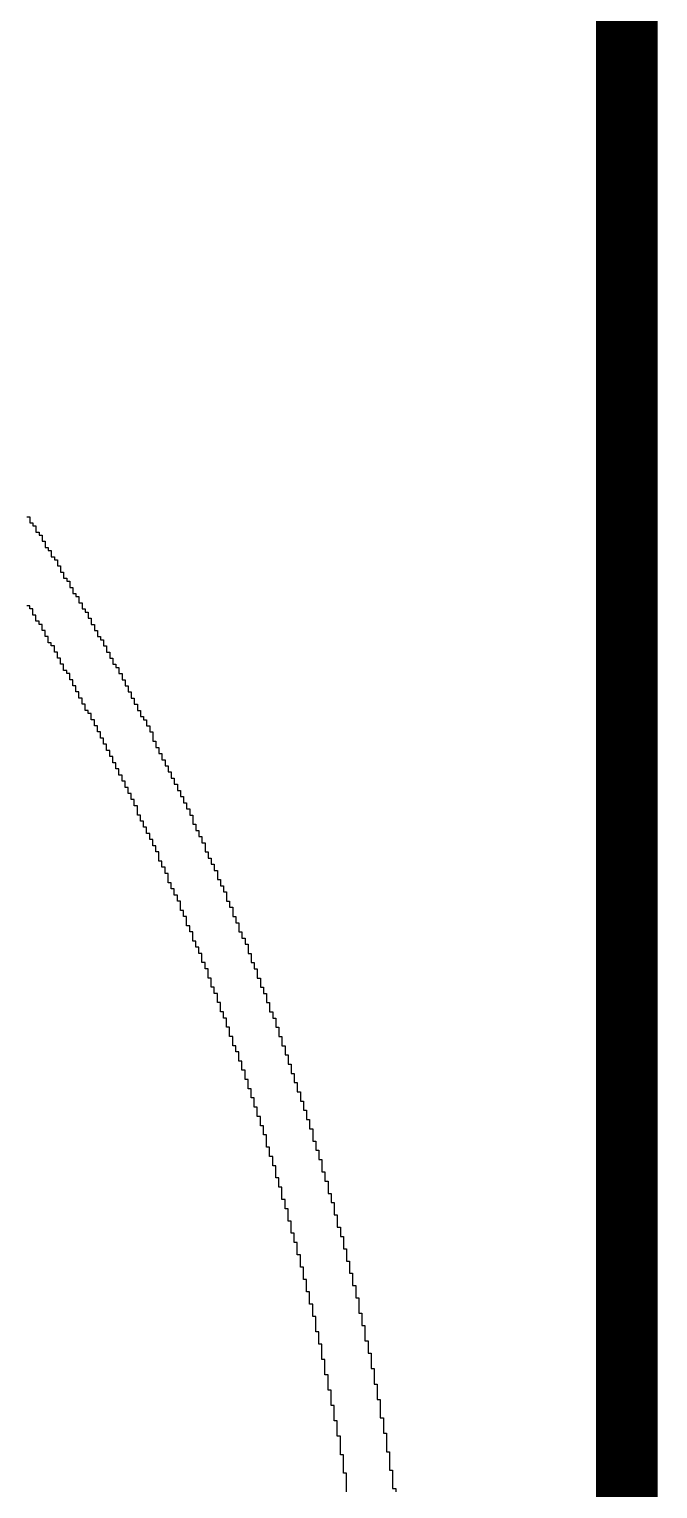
# Model space of a CAD drawing. Header units: millimetres. Extents: x 38.3 to 116.8, y 314 to 397.1.
# Drawn here: x 105.809 to 107.84, y 380.044 to 384.758 of the extents above; entities that cross this region are included whole.
import ezdxf

# ---------------------------------------------------------------- set-up
doc = ezdxf.new("R2010")
doc.units = ezdxf.units.MM
for name, color, linetype in [('BottomLayer', 5, 'Continuous'), ('Mechanical1', 6, 'Continuous'), ('TopLayer', 1, 'Continuous'), ('TopOverlay', 2, 'Continuous')]:
    doc.layers.add(name, color=color, linetype=linetype)

# ---------------------------------------------------------------- blocks, each defined once
blk = doc.blocks.new('4S6TMP_L____85')
at = {"layer": 'TopOverlay'}
for p, q in [((6.8681, 4.4698), (6.8781, 4.4698)), ((6.8781, 4.4698), (6.8781, 4.4599)), ((6.8781, 4.4599), (6.8781, 4.4499)), ((6.8781, 4.4499), (6.888, 4.4499)), ((6.888, 4.4499), (6.888, 4.44)), ((6.888, 4.44), (6.8979, 4.44)), ((6.8979, 4.44), (6.8979, 4.4301)), ((6.8979, 4.4301), (6.8979, 4.4201)), ((6.8979, 4.4201), (6.9079, 4.4201)), ((6.9079, 4.4201), (6.9079, 4.4102)), ((6.9079, 4.4102), (6.9178, 4.4102)), ((6.9178, 4.4102), (6.9178, 4.4003)), ((6.9178, 4.4003), (6.9178, 4.3903)), ((6.9178, 4.3903), (6.9277, 4.3903)), ((6.9277, 4.3903), (6.9277, 4.3804)), ((6.9277, 4.3804), (6.9277, 4.3704)), ((6.9277, 4.3704), (6.9377, 4.3704)), ((6.9377, 4.3704), (6.9377, 4.3605)), ((6.9377, 4.3605), (6.9476, 4.3605)), ((6.9476, 4.3605), (6.9476, 4.3506)), ((6.9476, 4.3506), (6.9476, 4.3406)), ((6.9476, 4.3406), (6.9575, 4.3406)), ((6.9575, 4.3406), (6.9575, 4.3307)), ((6.9575, 4.3307), (6.9675, 4.3307)), ((6.9675, 4.3307), (6.9675, 4.3208)), ((6.9675, 4.3208), (6.9675, 4.3108)), ((6.9675, 4.3108), (6.9774, 4.3108)), ((6.9774, 4.3108), (6.9774, 4.3009)), ((6.9774, 4.3009), (6.9774, 4.291)), ((6.9774, 4.291), (6.9873, 4.291)), ((6.9873, 4.291), (6.9873, 4.281)), ((6.9873, 4.281), (6.9873, 4.2711)), ((6.9873, 4.2711), (6.9973, 4.2711)), ((6.9973, 4.2711), (6.9973, 4.2612)), ((6.9973, 4.2612), (7.0072, 4.2612)), ((7.0072, 4.2612), (7.0072, 4.2512)), ((7.0072, 4.2512), (7.0072, 4.2413)), ((7.0072, 4.2413), (7.0171, 4.2413)), ((7.0171, 4.2413), (7.0171, 4.2314)), ((7.0171, 4.2314), (7.0171, 4.2214)), ((7.0171, 4.2214), (7.0271, 4.2214)), ((7.0271, 4.2214), (7.0271, 4.2115)), ((7.0271, 4.2115), (7.037, 4.2115)), ((7.037, 4.2115), (7.037, 4.2016)), ((7.037, 4.2016), (7.037, 4.1916)), ((6.8781, 4.1817), (6.8681, 4.1817)), ((6.8781, 4.1718), (6.8781, 4.1817)), ((6.888, 4.1718), (6.8781, 4.1718)), ((6.888, 4.1618), (6.888, 4.1718)), ((6.888, 4.1519), (6.888, 4.1618)), ((6.8979, 4.1519), (6.888, 4.1519)), ((6.8979, 4.142), (6.8979, 4.1519)), ((7.037, 4.1916), (7.0469, 4.1916)), ((7.0469, 4.1916), (7.0469, 4.1817)), ((7.0469, 4.1817), (7.0469, 4.1718)), ((7.0469, 4.1718), (7.0569, 4.1718)), ((7.0569, 4.1718), (7.0569, 4.1618)), ((7.0569, 4.1618), (7.0668, 4.1618)), ((7.0668, 4.1618), (7.0668, 4.1519)), ((7.0668, 4.1519), (7.0668, 4.142)), ((6.8979, 4.132), (6.8979, 4.142)), ((6.9079, 4.132), (6.8979, 4.132)), ((6.9079, 4.1221), (6.9079, 4.132)), ((6.9178, 4.1221), (6.9079, 4.1221)), ((6.9178, 4.1122), (6.9178, 4.1221)), ((6.9178, 4.1022), (6.9178, 4.1122)), ((6.9277, 4.1022), (6.9178, 4.1022)), ((6.9277, 4.0923), (6.9277, 4.1022)), ((7.0668, 4.142), (7.0767, 4.142)), ((7.0767, 4.142), (7.0767, 4.132)), ((7.0767, 4.132), (7.0767, 4.1221)), ((7.0767, 4.1221), (7.0867, 4.1221)), ((7.0867, 4.1221), (7.0867, 4.1122)), ((7.0867, 4.1122), (7.0867, 4.1022)), ((7.0867, 4.1022), (7.0966, 4.1022)), ((7.0966, 4.1022), (7.0966, 4.0923)), ((6.9277, 4.0824), (6.9277, 4.0923)), ((6.9377, 4.0824), (6.9277, 4.0824)), ((6.9377, 4.0724), (6.9377, 4.0824)), ((6.9377, 4.0625), (6.9377, 4.0724)), ((6.9476, 4.0625), (6.9377, 4.0625)), ((6.9476, 4.0526), (6.9476, 4.0625)), ((7.0966, 4.0923), (7.0966, 4.0824)), ((7.0966, 4.0824), (7.1065, 4.0824)), ((7.1065, 4.0824), (7.1065, 4.0724)), ((7.1065, 4.0724), (7.1165, 4.0724)), ((7.1165, 4.0724), (7.1165, 4.0625)), ((7.1165, 4.0625), (7.1165, 4.0526)), ((6.9575, 4.0526), (6.9476, 4.0526)), ((6.9575, 4.0426), (6.9575, 4.0526)), ((6.9575, 4.0327), (6.9575, 4.0426)), ((6.9675, 4.0327), (6.9575, 4.0327)), ((6.9675, 4.0228), (6.9675, 4.0327)), ((6.9675, 4.0128), (6.9675, 4.0228)), ((6.9774, 4.0128), (6.9675, 4.0128)), ((6.9774, 4.0029), (6.9774, 4.0128)), ((7.1165, 4.0526), (7.1264, 4.0526)), ((7.1264, 4.0526), (7.1264, 4.0426)), ((7.1264, 4.0426), (7.1264, 4.0327)), ((7.1264, 4.0327), (7.1363, 4.0327)), ((7.1363, 4.0327), (7.1363, 4.0228)), ((7.1363, 4.0228), (7.1363, 4.0128)), ((7.1363, 4.0128), (7.1463, 4.0128)), ((7.1463, 4.0128), (7.1463, 4.0029)), ((6.9774, 3.993), (6.9774, 4.0029)), ((6.9873, 3.993), (6.9774, 3.993)), ((6.9873, 3.983), (6.9873, 3.993)), ((6.9873, 3.9731), (6.9873, 3.983)), ((6.9973, 3.9731), (6.9873, 3.9731)), ((6.9973, 3.9632), (6.9973, 3.9731)), ((7.0072, 3.9632), (6.9973, 3.9632)), ((7.0072, 3.9532), (7.0072, 3.9632)), ((7.1463, 4.0029), (7.1463, 3.993)), ((7.1463, 3.993), (7.1562, 3.993)), ((7.1562, 3.993), (7.1562, 3.983)), ((7.1562, 3.983), (7.1661, 3.983)), ((7.1661, 3.983), (7.1661, 3.9731)), ((7.1661, 3.9731), (7.1661, 3.9632)), ((7.1661, 3.9632), (7.1761, 3.9632)), ((7.1761, 3.9632), (7.1761, 3.9532)), ((7.0072, 3.9433), (7.0072, 3.9532)), ((7.0171, 3.9433), (7.0072, 3.9433)), ((7.0171, 3.9334), (7.0171, 3.9433)), ((7.0171, 3.9234), (7.0171, 3.9334)), ((7.0271, 3.9234), (7.0171, 3.9234)), ((7.0271, 3.9135), (7.0271, 3.9234)), ((7.0271, 3.9036), (7.0271, 3.9135)), ((7.1761, 3.9532), (7.1761, 3.9433)), ((7.1761, 3.9433), (7.186, 3.9433)), ((7.186, 3.9433), (7.186, 3.9334)), ((7.186, 3.9334), (7.186, 3.9234)), ((7.186, 3.9234), (7.1959, 3.9234)), ((7.1959, 3.9234), (7.1959, 3.9135)), ((7.1959, 3.9135), (7.1959, 3.9036)), ((7.037, 3.9036), (7.0271, 3.9036)), ((7.037, 3.8936), (7.037, 3.9036)), ((7.037, 3.8837), (7.037, 3.8936)), ((7.0469, 3.8837), (7.037, 3.8837)), ((7.0469, 3.8738), (7.0469, 3.8837)), ((7.0469, 3.8638), (7.0469, 3.8738)), ((7.1959, 3.9036), (7.2059, 3.9036)), ((7.2059, 3.9036), (7.2059, 3.8936)), ((7.2059, 3.8936), (7.2059, 3.8837)), ((7.2059, 3.8837), (7.2158, 3.8837)), ((7.2158, 3.8837), (7.2158, 3.8738)), ((7.2158, 3.8738), (7.2158, 3.8638)), ((7.0569, 3.8638), (7.0469, 3.8638)), ((7.0569, 3.8539), (7.0569, 3.8638)), ((7.0569, 3.844), (7.0569, 3.8539)), ((7.0668, 3.844), (7.0569, 3.844)), ((7.0668, 3.834), (7.0668, 3.844)), ((7.0767, 3.834), (7.0668, 3.834)), ((7.0767, 3.8241), (7.0767, 3.834)), ((7.0767, 3.8142), (7.0767, 3.8241)), ((7.2158, 3.8638), (7.2258, 3.8638)), ((7.2258, 3.8638), (7.2258, 3.8539)), ((7.2258, 3.8539), (7.2258, 3.844)), ((7.2258, 3.844), (7.2357, 3.844)), ((7.2357, 3.844), (7.2357, 3.834)), ((7.2357, 3.834), (7.2357, 3.8241)), ((7.2357, 3.8241), (7.2456, 3.8241)), ((7.2456, 3.8241), (7.2456, 3.8142)), ((7.0867, 3.8142), (7.0767, 3.8142)), ((7.0867, 3.8042), (7.0867, 3.8142)), ((7.0867, 3.7943), (7.0867, 3.8042)), ((7.0966, 3.7943), (7.0867, 3.7943)), ((7.0966, 3.7843), (7.0966, 3.7943)), ((7.0966, 3.7744), (7.0966, 3.7843)), ((7.1065, 3.7744), (7.0966, 3.7744)), ((7.1065, 3.7645), (7.1065, 3.7744)), ((7.2456, 3.8142), (7.2556, 3.8142)), ((7.2556, 3.8142), (7.2556, 3.8042)), ((7.2556, 3.8042), (7.2556, 3.7943)), ((7.2556, 3.7943), (7.2655, 3.7943)), ((7.2655, 3.7943), (7.2655, 3.7843)), ((7.2655, 3.7843), (7.2655, 3.7744)), ((7.2655, 3.7744), (7.2754, 3.7744)), ((7.2754, 3.7744), (7.2754, 3.7645)), ((7.1065, 3.7545), (7.1065, 3.7645)), ((7.1165, 3.7545), (7.1065, 3.7545)), ((7.1165, 3.7446), (7.1165, 3.7545)), ((7.1165, 3.7347), (7.1165, 3.7446)), ((7.1264, 3.7347), (7.1165, 3.7347)), ((7.1264, 3.7247), (7.1264, 3.7347)), ((7.1264, 3.7148), (7.1264, 3.7247)), ((7.2754, 3.7645), (7.2754, 3.7545)), ((7.2754, 3.7545), (7.2754, 3.7446)), ((7.2754, 3.7446), (7.2854, 3.7446)), ((7.2854, 3.7446), (7.2854, 3.7347)), ((7.2854, 3.7347), (7.2854, 3.7247)), ((7.2854, 3.7247), (7.2953, 3.7247)), ((7.2953, 3.7247), (7.2953, 3.7148)), ((7.1363, 3.7148), (7.1264, 3.7148)), ((7.1363, 3.7049), (7.1363, 3.7148)), ((7.1363, 3.6949), (7.1363, 3.7049)), ((7.1463, 3.6949), (7.1363, 3.6949)), ((7.1463, 3.685), (7.1463, 3.6949)), ((7.1463, 3.6751), (7.1463, 3.685)), ((7.2953, 3.7148), (7.2953, 3.7049)), ((7.2953, 3.7049), (7.3052, 3.7049)), ((7.3052, 3.7049), (7.3052, 3.6949)), ((7.3052, 3.6949), (7.3052, 3.685)), ((7.3052, 3.685), (7.3152, 3.685)), ((7.3152, 3.685), (7.3152, 3.6751)), ((7.1562, 3.6751), (7.1463, 3.6751)), ((7.1562, 3.6651), (7.1562, 3.6751)), ((7.1562, 3.6552), (7.1562, 3.6651)), ((7.1661, 3.6552), (7.1562, 3.6552)), ((7.1661, 3.6453), (7.1661, 3.6552)), ((7.1661, 3.6353), (7.1661, 3.6453)), ((7.1761, 3.6353), (7.1661, 3.6353)), ((7.1761, 3.6254), (7.1761, 3.6353)), ((7.3152, 3.6751), (7.3152, 3.6651)), ((7.3152, 3.6651), (7.3251, 3.6651)), ((7.3251, 3.6651), (7.3251, 3.6552)), ((7.3251, 3.6552), (7.3251, 3.6453)), ((7.3251, 3.6453), (7.335, 3.6453)), ((7.335, 3.6453), (7.335, 3.6353)), ((7.335, 3.6353), (7.335, 3.6254)), ((7.1761, 3.6155), (7.1761, 3.6254)), ((7.186, 3.6155), (7.1761, 3.6155)), ((7.186, 3.6055), (7.186, 3.6155)), ((7.186, 3.5956), (7.186, 3.6055)), ((7.1959, 3.5956), (7.186, 3.5956)), ((7.1959, 3.5857), (7.1959, 3.5956)), ((7.1959, 3.5757), (7.1959, 3.5857)), ((7.335, 3.6254), (7.345, 3.6254)), ((7.345, 3.6254), (7.345, 3.6155)), ((7.345, 3.6155), (7.345, 3.6055)), ((7.345, 3.6055), (7.3549, 3.6055)), ((7.3549, 3.6055), (7.3549, 3.5956)), ((7.3549, 3.5956), (7.3549, 3.5857)), ((7.3549, 3.5857), (7.3648, 3.5857)), ((7.3648, 3.5857), (7.3648, 3.5757)), ((7.2059, 3.5757), (7.1959, 3.5757)), ((7.2059, 3.5658), (7.2059, 3.5757)), ((7.2059, 3.5559), (7.2059, 3.5658)), ((7.2158, 3.5559), (7.2059, 3.5559)), ((7.2158, 3.5459), (7.2158, 3.5559)), ((7.2158, 3.536), (7.2158, 3.5459)), ((7.2258, 3.536), (7.2158, 3.536)), ((7.2258, 3.5261), (7.2258, 3.536)), ((7.3648, 3.5757), (7.3648, 3.5658)), ((7.3648, 3.5658), (7.3748, 3.5658)), ((7.3748, 3.5658), (7.3748, 3.5559)), ((7.3748, 3.5559), (7.3748, 3.5459)), ((7.3748, 3.5459), (7.3847, 3.5459)), ((7.3847, 3.5459), (7.3847, 3.536)), ((7.3847, 3.536), (7.3847, 3.5261)), ((7.2258, 3.5161), (7.2258, 3.5261)), ((7.2258, 3.5062), (7.2258, 3.5161)), ((7.2357, 3.5062), (7.2258, 3.5062)), ((7.2357, 3.4963), (7.2357, 3.5062)), ((7.2357, 3.4863), (7.2357, 3.4963)), ((7.3847, 3.5261), (7.3946, 3.5261)), ((7.3946, 3.5261), (7.3946, 3.5161)), ((7.3946, 3.5161), (7.3946, 3.5062)), ((7.3946, 3.5062), (7.4046, 3.5062)), ((7.4046, 3.5062), (7.4046, 3.4963)), ((7.4046, 3.4963), (7.4046, 3.4863)), ((7.2456, 3.4863), (7.2357, 3.4863)), ((7.2456, 3.4764), (7.2456, 3.4863)), ((7.2456, 3.4665), (7.2456, 3.4764)), ((7.2556, 3.4665), (7.2456, 3.4665)), ((7.2556, 3.4565), (7.2556, 3.4665)), ((7.2556, 3.4466), (7.2556, 3.4565)), ((7.2655, 3.4466), (7.2556, 3.4466)), ((7.2655, 3.4367), (7.2655, 3.4466)), ((7.4046, 3.4863), (7.4046, 3.4764)), ((7.4046, 3.4764), (7.4145, 3.4764)), ((7.4145, 3.4764), (7.4145, 3.4665)), ((7.4145, 3.4665), (7.4145, 3.4565)), ((7.4145, 3.4565), (7.4244, 3.4565)), ((7.4244, 3.4565), (7.4244, 3.4466)), ((7.4244, 3.4466), (7.4244, 3.4367)), ((7.2655, 3.4267), (7.2655, 3.4367)), ((7.2754, 3.4267), (7.2655, 3.4267)), ((7.2754, 3.4168), (7.2754, 3.4267)), ((7.2754, 3.4069), (7.2754, 3.4168)), ((7.2854, 3.4069), (7.2754, 3.4069)), ((7.2854, 3.3969), (7.2854, 3.4069)), ((7.2854, 3.387), (7.2854, 3.3969)), ((7.4244, 3.4367), (7.4344, 3.4367)), ((7.4344, 3.4367), (7.4344, 3.4267)), ((7.4344, 3.4267), (7.4344, 3.4168)), ((7.4344, 3.4168), (7.4443, 3.4168)), ((7.4443, 3.4168), (7.4443, 3.4069)), ((7.4443, 3.4069), (7.4443, 3.3969)), ((7.4443, 3.3969), (7.4443, 3.387)), ((7.2953, 3.387), (7.2854, 3.387)), ((7.2953, 3.3771), (7.2953, 3.387)), ((7.2953, 3.3671), (7.2953, 3.3771)), ((7.2953, 3.3572), (7.2953, 3.3671)), ((7.3052, 3.3572), (7.2953, 3.3572)), ((7.3052, 3.3473), (7.3052, 3.3572)), ((7.3052, 3.3373), (7.3052, 3.3473)), ((7.4443, 3.387), (7.4542, 3.387)), ((7.4542, 3.387), (7.4542, 3.3771)), ((7.4542, 3.3771), (7.4542, 3.3671)), ((7.4542, 3.3671), (7.4642, 3.3671)), ((7.4642, 3.3671), (7.4642, 3.3572)), ((7.4642, 3.3572), (7.4642, 3.3473)), ((7.4642, 3.3473), (7.4741, 3.3473)), ((7.4741, 3.3473), (7.4741, 3.3373)), ((7.3152, 3.3373), (7.3052, 3.3373)), ((7.3152, 3.3274), (7.3152, 3.3373)), ((7.3152, 3.3175), (7.3152, 3.3274)), ((7.3251, 3.3175), (7.3152, 3.3175)), ((7.3251, 3.3075), (7.3251, 3.3175)), ((7.3251, 3.2976), (7.3251, 3.3075)), ((7.4741, 3.3373), (7.4741, 3.3274)), ((7.4741, 3.3274), (7.484, 3.3274)), ((7.484, 3.3274), (7.484, 3.3175)), ((7.484, 3.3175), (7.484, 3.3075)), ((7.484, 3.3075), (7.484, 3.2976)), ((7.3251, 3.2877), (7.3251, 3.2976)), ((7.335, 3.2877), (7.3251, 3.2877)), ((7.335, 3.2777), (7.335, 3.2877)), ((7.335, 3.2678), (7.335, 3.2777)), ((7.345, 3.2678), (7.335, 3.2678)), ((7.345, 3.2579), (7.345, 3.2678)), ((7.345, 3.2479), (7.345, 3.2579)), ((7.484, 3.2976), (7.494, 3.2976)), ((7.494, 3.2976), (7.494, 3.2877)), ((7.494, 3.2877), (7.494, 3.2777)), ((7.494, 3.2777), (7.5039, 3.2777)), ((7.5039, 3.2777), (7.5039, 3.2678)), ((7.5039, 3.2678), (7.5039, 3.2579)), ((7.5039, 3.2579), (7.5138, 3.2579)), ((7.5138, 3.2579), (7.5138, 3.2479)), ((7.3549, 3.2479), (7.345, 3.2479)), ((7.3549, 3.238), (7.3549, 3.2479)), ((7.3549, 3.2281), (7.3549, 3.238)), ((7.3648, 3.2281), (7.3549, 3.2281)), ((7.3648, 3.2181), (7.3648, 3.2281)), ((7.3648, 3.2082), (7.3648, 3.2181)), ((7.3648, 3.1982), (7.3648, 3.2082)), ((7.5138, 3.2479), (7.5138, 3.238)), ((7.5138, 3.238), (7.5138, 3.2281)), ((7.5138, 3.2281), (7.5238, 3.2281)), ((7.5238, 3.2281), (7.5238, 3.2181)), ((7.5238, 3.2181), (7.5238, 3.2082)), ((7.5238, 3.2082), (7.5337, 3.2082)), ((7.5337, 3.2082), (7.5337, 3.1982)), ((7.3748, 3.1982), (7.3648, 3.1982)), ((7.3748, 3.1883), (7.3748, 3.1982)), ((7.3748, 3.1784), (7.3748, 3.1883)), ((7.3847, 3.1784), (7.3748, 3.1784)), ((7.3847, 3.1684), (7.3847, 3.1784)), ((7.3847, 3.1585), (7.3847, 3.1684)), ((7.5337, 3.1982), (7.5337, 3.1883)), ((7.5337, 3.1883), (7.5337, 3.1784)), ((7.5337, 3.1784), (7.5436, 3.1784)), ((7.5436, 3.1784), (7.5436, 3.1684)), ((7.5436, 3.1684), (7.5436, 3.1585)), ((7.3847, 3.1486), (7.3847, 3.1585)), ((7.3946, 3.1486), (7.3847, 3.1486)), ((7.3946, 3.1386), (7.3946, 3.1486)), ((7.3946, 3.1287), (7.3946, 3.1386)), ((7.4046, 3.1287), (7.3946, 3.1287)), ((7.4046, 3.1188), (7.4046, 3.1287)), ((7.4046, 3.1088), (7.4046, 3.1188)), ((7.5436, 3.1585), (7.5536, 3.1585)), ((7.5536, 3.1585), (7.5536, 3.1486)), ((7.5536, 3.1486), (7.5536, 3.1386)), ((7.5536, 3.1386), (7.5536, 3.1287)), ((7.5536, 3.1287), (7.5635, 3.1287)), ((7.5635, 3.1287), (7.5635, 3.1188)), ((7.5635, 3.1188), (7.5635, 3.1088)), ((7.4046, 3.0989), (7.4046, 3.1088)), ((7.4145, 3.0989), (7.4046, 3.0989)), ((7.4145, 3.089), (7.4145, 3.0989)), ((7.4145, 3.079), (7.4145, 3.089)), ((7.4244, 3.079), (7.4145, 3.079)), ((7.4244, 3.0691), (7.4244, 3.079)), ((7.4244, 3.0592), (7.4244, 3.0691)), ((7.5635, 3.1088), (7.5734, 3.1088)), ((7.5734, 3.1088), (7.5734, 3.0989)), ((7.5734, 3.0989), (7.5734, 3.089)), ((7.5734, 3.089), (7.5834, 3.089)), ((7.5834, 3.089), (7.5834, 3.079)), ((7.5834, 3.079), (7.5834, 3.0691)), ((7.5834, 3.0691), (7.5834, 3.0592)), ((7.4344, 3.0592), (7.4244, 3.0592)), ((7.4344, 3.0492), (7.4344, 3.0592)), ((7.4344, 3.0393), (7.4344, 3.0492)), ((7.4344, 3.0294), (7.4344, 3.0393)), ((7.4443, 3.0294), (7.4344, 3.0294)), ((7.4443, 3.0194), (7.4443, 3.0294)), ((7.4443, 3.0095), (7.4443, 3.0194)), ((7.5834, 3.0592), (7.5933, 3.0592)), ((7.5933, 3.0592), (7.5933, 3.0492)), ((7.5933, 3.0492), (7.5933, 3.0393)), ((7.5933, 3.0393), (7.5933, 3.0294)), ((7.5933, 3.0294), (7.6032, 3.0294)), ((7.6032, 3.0294), (7.6032, 3.0194)), ((7.6032, 3.0194), (7.6032, 3.0095)), ((7.4542, 3.0095), (7.4443, 3.0095)), ((7.4542, 2.9996), (7.4542, 3.0095)), ((7.4542, 2.9896), (7.4542, 2.9996)), ((7.4542, 2.9797), (7.4542, 2.9896)), ((7.4642, 2.9797), (7.4542, 2.9797)), ((7.4642, 2.9698), (7.4642, 2.9797)), ((7.6032, 3.0095), (7.6132, 3.0095)), ((7.6132, 3.0095), (7.6132, 2.9996)), ((7.6132, 2.9996), (7.6132, 2.9896)), ((7.6132, 2.9896), (7.6132, 2.9797)), ((7.6132, 2.9797), (7.6231, 2.9797)), ((7.6231, 2.9797), (7.6231, 2.9698)), ((7.4642, 2.9598), (7.4642, 2.9698)), ((7.4642, 2.9499), (7.4642, 2.9598)), ((7.4741, 2.9499), (7.4642, 2.9499)), ((7.4741, 2.94), (7.4741, 2.9499)), ((7.4741, 2.93), (7.4741, 2.94)), ((7.484, 2.93), (7.4741, 2.93)), ((7.484, 2.9201), (7.484, 2.93)), ((7.6231, 2.9698), (7.6231, 2.9598)), ((7.6231, 2.9598), (7.6231, 2.9499)), ((7.6231, 2.9499), (7.633, 2.9499)), ((7.633, 2.9499), (7.633, 2.94)), ((7.633, 2.94), (7.633, 2.93)), ((7.633, 2.93), (7.643, 2.93)), ((7.643, 2.93), (7.643, 2.9201)), ((7.484, 2.9102), (7.484, 2.9201)), ((7.484, 2.9002), (7.484, 2.9102)), ((7.494, 2.9002), (7.484, 2.9002)), ((7.494, 2.8903), (7.494, 2.9002)), ((7.494, 2.8804), (7.494, 2.8903)), ((7.494, 2.8704), (7.494, 2.8804)), ((7.643, 2.9201), (7.643, 2.9102)), ((7.643, 2.9102), (7.643, 2.9002)), ((7.643, 2.9002), (7.6529, 2.9002)), ((7.6529, 2.9002), (7.6529, 2.8903)), ((7.6529, 2.8903), (7.6529, 2.8804)), ((7.6529, 2.8804), (7.6529, 2.8704)), ((7.5039, 2.8704), (7.494, 2.8704)), ((7.5039, 2.8605), (7.5039, 2.8704)), ((7.5039, 2.8506), (7.5039, 2.8605)), ((7.5138, 2.8506), (7.5039, 2.8506)), ((7.5138, 2.8406), (7.5138, 2.8506)), ((7.5138, 2.8307), (7.5138, 2.8406)), ((7.5138, 2.8208), (7.5138, 2.8307)), ((7.6529, 2.8704), (7.6628, 2.8704)), ((7.6628, 2.8704), (7.6628, 2.8605)), ((7.6628, 2.8605), (7.6628, 2.8506)), ((7.6628, 2.8506), (7.6728, 2.8506)), ((7.6728, 2.8506), (7.6728, 2.8406)), ((7.6728, 2.8406), (7.6728, 2.8307)), ((7.6728, 2.8307), (7.6728, 2.8208)), ((7.5238, 2.8208), (7.5138, 2.8208)), ((7.5238, 2.8108), (7.5238, 2.8208)), ((7.5238, 2.8009), (7.5238, 2.8108)), ((7.5238, 2.791), (7.5238, 2.8009)), ((7.5337, 2.791), (7.5238, 2.791)), ((7.5337, 2.781), (7.5337, 2.791)), ((7.6728, 2.8208), (7.6827, 2.8208)), ((7.6827, 2.8208), (7.6827, 2.8108)), ((7.6827, 2.8108), (7.6827, 2.8009)), ((7.6827, 2.8009), (7.6827, 2.791)), ((7.6827, 2.791), (7.6926, 2.791)), ((7.6926, 2.791), (7.6926, 2.781)), ((7.5337, 2.7711), (7.5337, 2.781)), ((7.5337, 2.7612), (7.5337, 2.7711)), ((7.5436, 2.7612), (7.5337, 2.7612)), ((7.5436, 2.7512), (7.5436, 2.7612)), ((7.5436, 2.7413), (7.5436, 2.7512)), ((7.5536, 2.7413), (7.5436, 2.7413)), ((7.5536, 2.7314), (7.5536, 2.7413)), ((7.6926, 2.781), (7.6926, 2.7711)), ((7.6926, 2.7711), (7.6926, 2.7612)), ((7.6926, 2.7612), (7.7026, 2.7612)), ((7.7026, 2.7612), (7.7026, 2.7512)), ((7.7026, 2.7512), (7.7026, 2.7413)), ((7.7026, 2.7413), (7.7026, 2.7314)), ((7.5536, 2.7214), (7.5536, 2.7314)), ((7.5536, 2.7115), (7.5536, 2.7214)), ((7.5635, 2.7115), (7.5536, 2.7115)), ((7.5635, 2.7016), (7.5635, 2.7115)), ((7.5635, 2.6916), (7.5635, 2.7016)), ((7.5635, 2.6817), (7.5635, 2.6916)), ((7.7026, 2.7314), (7.7125, 2.7314)), ((7.7125, 2.7314), (7.7125, 2.7214)), ((7.7125, 2.7214), (7.7125, 2.7115)), ((7.7125, 2.7115), (7.7125, 2.7016)), ((7.7125, 2.7016), (7.7224, 2.7016)), ((7.7224, 2.7016), (7.7224, 2.6916)), ((7.7224, 2.6916), (7.7224, 2.6817)), ((7.5734, 2.6817), (7.5635, 2.6817)), ((7.5734, 2.6718), (7.5734, 2.6817)), ((7.5734, 2.6618), (7.5734, 2.6718)), ((7.5734, 2.6519), (7.5734, 2.6618)), ((7.5834, 2.6519), (7.5734, 2.6519)), ((7.5834, 2.642), (7.5834, 2.6519)), ((7.5834, 2.632), (7.5834, 2.642)), ((7.7224, 2.6817), (7.7224, 2.6718)), ((7.7224, 2.6718), (7.7324, 2.6718)), ((7.7324, 2.6718), (7.7324, 2.6618)), ((7.7324, 2.6618), (7.7324, 2.6519)), ((7.7324, 2.6519), (7.7324, 2.642)), ((7.7324, 2.642), (7.7423, 2.642)), ((7.7423, 2.642), (7.7423, 2.632)), ((7.5834, 2.6221), (7.5834, 2.632)), ((7.5933, 2.6221), (7.5834, 2.6221)), ((7.5933, 2.6121), (7.5933, 2.6221)), ((7.5933, 2.6022), (7.5933, 2.6121)), ((7.5933, 2.5923), (7.5933, 2.6022)), ((7.7423, 2.632), (7.7423, 2.6221)), ((7.7423, 2.6221), (7.7423, 2.6121)), ((7.7423, 2.6121), (7.7522, 2.6121)), ((7.7522, 2.6121), (7.7522, 2.6022)), ((7.7522, 2.6022), (7.7522, 2.5923)), ((7.6032, 2.5923), (7.5933, 2.5923)), ((7.6032, 2.5823), (7.6032, 2.5923)), ((7.6032, 2.5724), (7.6032, 2.5823)), ((7.6032, 2.5625), (7.6032, 2.5724)), ((7.6132, 2.5625), (7.6032, 2.5625)), ((7.6132, 2.5525), (7.6132, 2.5625)), ((7.6132, 2.5426), (7.6132, 2.5525)), ((7.7522, 2.5923), (7.7522, 2.5823)), ((7.7522, 2.5823), (7.7622, 2.5823)), ((7.7622, 2.5823), (7.7622, 2.5724)), ((7.7622, 2.5724), (7.7622, 2.5625)), ((7.7622, 2.5625), (7.7622, 2.5525)), ((7.7622, 2.5525), (7.7721, 2.5525)), ((7.7721, 2.5525), (7.7721, 2.5426)), ((7.6132, 2.5327), (7.6132, 2.5426)), ((7.6231, 2.5327), (7.6132, 2.5327)), ((7.6231, 2.5227), (7.6231, 2.5327)), ((7.6231, 2.5128), (7.6231, 2.5227)), ((7.6231, 2.5029), (7.6231, 2.5128)), ((7.633, 2.5029), (7.6231, 2.5029)), ((7.633, 2.4929), (7.633, 2.5029)), ((7.7721, 2.5426), (7.7721, 2.5327)), ((7.7721, 2.5327), (7.7721, 2.5227)), ((7.7721, 2.5227), (7.782, 2.5227)), ((7.782, 2.5227), (7.782, 2.5128)), ((7.782, 2.5128), (7.782, 2.5029)), ((7.782, 2.5029), (7.782, 2.4929)), ((7.633, 2.483), (7.633, 2.4929)), ((7.633, 2.4731), (7.633, 2.483)), ((7.643, 2.4731), (7.633, 2.4731)), ((7.643, 2.4631), (7.643, 2.4731)), ((7.643, 2.4532), (7.643, 2.4631)), ((7.643, 2.4433), (7.643, 2.4532)), ((7.782, 2.4929), (7.792, 2.4929)), ((7.792, 2.4929), (7.792, 2.483)), ((7.792, 2.483), (7.792, 2.4731)), ((7.792, 2.4731), (7.792, 2.4631)), ((7.792, 2.4631), (7.792, 2.4532)), ((7.792, 2.4532), (7.8019, 2.4532)), ((7.8019, 2.4532), (7.8019, 2.4433)), ((7.643, 2.4333), (7.643, 2.4433)), ((7.6529, 2.4333), (7.643, 2.4333)), ((7.6529, 2.4234), (7.6529, 2.4333)), ((7.6529, 2.4135), (7.6529, 2.4234)), ((7.6529, 2.4035), (7.6529, 2.4135)), ((7.8019, 2.4433), (7.8019, 2.4333)), ((7.8019, 2.4333), (7.8019, 2.4234)), ((7.8019, 2.4234), (7.8119, 2.4234)), ((7.8119, 2.4234), (7.8119, 2.4135)), ((7.8119, 2.4135), (7.8119, 2.4035)), ((7.6628, 2.4035), (7.6529, 2.4035)), ((7.6628, 2.3936), (7.6628, 2.4035)), ((7.6628, 2.3837), (7.6628, 2.3936)), ((7.6628, 2.3737), (7.6628, 2.3837)), ((7.6728, 2.3737), (7.6628, 2.3737)), ((7.6728, 2.3638), (7.6728, 2.3737)), ((7.6728, 2.3539), (7.6728, 2.3638)), ((7.8119, 2.4035), (7.8119, 2.3936)), ((7.8119, 2.3936), (7.8218, 2.3936)), ((7.8218, 2.3936), (7.8218, 2.3837)), ((7.8218, 2.3837), (7.8218, 2.3737)), ((7.8218, 2.3737), (7.8218, 2.3638)), ((7.8218, 2.3638), (7.8218, 2.3539)), ((7.6728, 2.3439), (7.6728, 2.3539)), ((7.6728, 2.334), (7.6728, 2.3439)), ((7.6827, 2.334), (7.6728, 2.334)), ((7.6827, 2.3241), (7.6827, 2.334)), ((7.6827, 2.3141), (7.6827, 2.3241)), ((7.6827, 2.3042), (7.6827, 2.3141)), ((7.8218, 2.3539), (7.8317, 2.3539)), ((7.8317, 2.3539), (7.8317, 2.3439)), ((7.8317, 2.3439), (7.8317, 2.334)), ((7.8317, 2.334), (7.8317, 2.3241)), ((7.8317, 2.3241), (7.8417, 2.3241)), ((7.8417, 2.3241), (7.8417, 2.3141)), ((7.8417, 2.3141), (7.8417, 2.3042)), ((7.6926, 2.3042), (7.6827, 2.3042)), ((7.6926, 2.2943), (7.6926, 2.3042)), ((7.6926, 2.2843), (7.6926, 2.2943)), ((7.6926, 2.2744), (7.6926, 2.2843)), ((7.6926, 2.2645), (7.6926, 2.2744)), ((7.7026, 2.2645), (7.6926, 2.2645)), ((7.7026, 2.2545), (7.7026, 2.2645)), ((7.8417, 2.3042), (7.8417, 2.2943)), ((7.8417, 2.2943), (7.8417, 2.2843)), ((7.8417, 2.2843), (7.8516, 2.2843)), ((7.8516, 2.2843), (7.8516, 2.2744)), ((7.8516, 2.2744), (7.8516, 2.2645)), ((7.8516, 2.2645), (7.8516, 2.2545)), ((7.7026, 2.2446), (7.7026, 2.2545)), ((7.7026, 2.2347), (7.7026, 2.2446)), ((7.7125, 2.2347), (7.7026, 2.2347)), ((7.7125, 2.2247), (7.7125, 2.2347)), ((7.7125, 2.2148), (7.7125, 2.2247)), ((7.8516, 2.2545), (7.8615, 2.2545)), ((7.8615, 2.2545), (7.8615, 2.2446)), ((7.8615, 2.2446), (7.8615, 2.2347)), ((7.8615, 2.2347), (7.8615, 2.2247)), ((7.8615, 2.2247), (7.8615, 2.2148)), ((7.7125, 2.2049), (7.7125, 2.2148)), ((7.7125, 2.1949), (7.7125, 2.2049)), ((7.7224, 2.1949), (7.7125, 2.1949)), ((7.7224, 2.185), (7.7224, 2.1949)), ((7.7224, 2.1751), (7.7224, 2.185)), ((7.7224, 2.1651), (7.7224, 2.1751)), ((7.8615, 2.2148), (7.8715, 2.2148)), ((7.8715, 2.2148), (7.8715, 2.2049)), ((7.8715, 2.2049), (7.8715, 2.1949)), ((7.8715, 2.1949), (7.8715, 2.185)), ((7.8715, 2.185), (7.8715, 2.1751)), ((7.8715, 2.1751), (7.8814, 2.1751)), ((7.8814, 2.1751), (7.8814, 2.1651)), ((7.7224, 2.1552), (7.7224, 2.1651)), ((7.7324, 2.1552), (7.7224, 2.1552)), ((7.7324, 2.1453), (7.7324, 2.1552)), ((7.7324, 2.1353), (7.7324, 2.1453)), ((7.7324, 2.1254), (7.7324, 2.1353)), ((7.7423, 2.1254), (7.7324, 2.1254)), ((7.7423, 2.1155), (7.7423, 2.1254)), ((7.8814, 2.1651), (7.8814, 2.1552)), ((7.8814, 2.1552), (7.8814, 2.1453)), ((7.8814, 2.1453), (7.8913, 2.1453)), ((7.8913, 2.1453), (7.8913, 2.1353)), ((7.8913, 2.1353), (7.8913, 2.1254)), ((7.8913, 2.1254), (7.8913, 2.1155)), ((7.7423, 2.1055), (7.7423, 2.1155)), ((7.7423, 2.0956), (7.7423, 2.1055)), ((7.7423, 2.0857), (7.7423, 2.0956)), ((7.7522, 2.0857), (7.7423, 2.0857)), ((7.7522, 2.0757), (7.7522, 2.0857)), ((7.7522, 2.0658), (7.7522, 2.0757)), ((7.8913, 2.1155), (7.8913, 2.1055)), ((7.8913, 2.1055), (7.9013, 2.1055)), ((7.9013, 2.1055), (7.9013, 2.0956)), ((7.9013, 2.0956), (7.9013, 2.0857)), ((7.9013, 2.0857), (7.9013, 2.0757)), ((7.9013, 2.0757), (7.9013, 2.0658)), ((7.7522, 2.0559), (7.7522, 2.0658)), ((7.7522, 2.0459), (7.7522, 2.0559)), ((7.7622, 2.0459), (7.7522, 2.0459)), ((7.7622, 2.036), (7.7622, 2.0459)), ((7.7622, 2.026), (7.7622, 2.036)), ((7.9013, 2.0658), (7.9112, 2.0658)), ((7.9112, 2.0658), (7.9112, 2.0559)), ((7.9112, 2.0559), (7.9112, 2.0459)), ((7.9112, 2.0459), (7.9112, 2.036)), ((7.9112, 2.036), (7.9112, 2.026)), ((7.7622, 2.0161), (7.7622, 2.026)), ((7.7622, 2.0062), (7.7622, 2.0161)), ((7.7721, 2.0062), (7.7622, 2.0062)), ((7.7721, 1.9962), (7.7721, 2.0062)), ((7.7721, 1.9863), (7.7721, 1.9962)), ((7.7721, 1.9764), (7.7721, 1.9863)), ((7.9112, 2.026), (7.9211, 2.026)), ((7.9211, 2.026), (7.9211, 2.0161)), ((7.9211, 2.0161), (7.9211, 2.0062)), ((7.9211, 2.0062), (7.9211, 1.9962)), ((7.9211, 1.9962), (7.9211, 1.9863)), ((7.9211, 1.9863), (7.9311, 1.9863)), ((7.9311, 1.9863), (7.9311, 1.9764)), ((7.7721, 1.9664), (7.7721, 1.9764)), ((7.782, 1.9664), (7.7721, 1.9664)), ((7.782, 1.9565), (7.782, 1.9664)), ((7.782, 1.9466), (7.782, 1.9565)), ((7.782, 1.9366), (7.782, 1.9466)), ((7.782, 1.9267), (7.782, 1.9366)), ((7.9311, 1.9764), (7.9311, 1.9664)), ((7.9311, 1.9664), (7.9311, 1.9565)), ((7.9311, 1.9565), (7.9311, 1.9466)), ((7.9311, 1.9466), (7.941, 1.9466)), ((7.941, 1.9466), (7.941, 1.9366)), ((7.941, 1.9366), (7.941, 1.9267)), ((7.792, 1.9267), (7.782, 1.9267)), ((7.792, 1.9168), (7.792, 1.9267)), ((7.792, 1.9068), (7.792, 1.9168)), ((7.792, 1.8969), (7.792, 1.9068)), ((7.792, 1.887), (7.792, 1.8969)), ((7.8019, 1.887), (7.792, 1.887)), ((7.8019, 1.877), (7.8019, 1.887)), ((7.941, 1.9267), (7.941, 1.9168)), ((7.941, 1.9168), (7.941, 1.9068)), ((7.941, 1.9068), (7.941, 1.8969)), ((7.941, 1.8969), (7.9509, 1.8969)), ((7.9509, 1.8969), (7.9509, 1.887)), ((7.9509, 1.887), (7.9509, 1.877)), ((7.8019, 1.8671), (7.8019, 1.877)), ((7.8019, 1.8572), (7.8019, 1.8671)), ((7.8019, 1.8472), (7.8019, 1.8572)), ((7.8019, 1.8373), (7.8019, 1.8472)), ((7.9509, 1.877), (7.9509, 1.8671)), ((7.9509, 1.8671), (7.9509, 1.8572)), ((7.9509, 1.8572), (7.9609, 1.8572)), ((7.9609, 1.8572), (7.9609, 1.8472)), ((7.9609, 1.8472), (7.9609, 1.8373)), ((7.8119, 1.8373), (7.8019, 1.8373)), ((7.8119, 1.8274), (7.8119, 1.8373)), ((7.8119, 1.8174), (7.8119, 1.8274)), ((7.8119, 1.8075), (7.8119, 1.8174)), ((7.8119, 1.7976), (7.8119, 1.8075)), ((7.8218, 1.7976), (7.8119, 1.7976)), ((7.8218, 1.7876), (7.8218, 1.7976)), ((7.9609, 1.8373), (7.9609, 1.8274)), ((7.9609, 1.8274), (7.9609, 1.8174)), ((7.9609, 1.8174), (7.9609, 1.8075)), ((7.9609, 1.8075), (7.9708, 1.8075)), ((7.9708, 1.8075), (7.9708, 1.7976)), ((7.9708, 1.7976), (7.9708, 1.7876)), ((7.8218, 1.7777), (7.8218, 1.7876)), ((7.8218, 1.7678), (7.8218, 1.7777)), ((7.8218, 1.7578), (7.8218, 1.7678)), ((7.8218, 1.7479), (7.8218, 1.7578)), ((7.8317, 1.7479), (7.8218, 1.7479)), ((7.8317, 1.738), (7.8317, 1.7479)), ((7.9708, 1.7876), (7.9708, 1.7777)), ((7.9708, 1.7777), (7.9708, 1.7678)), ((7.9708, 1.7678), (7.9807, 1.7678)), ((7.9807, 1.7678), (7.9807, 1.7578)), ((7.9807, 1.7578), (7.9807, 1.7479)), ((7.9807, 1.7479), (7.9807, 1.738)), ((7.8317, 1.728), (7.8317, 1.738)), ((7.8317, 1.7181), (7.8317, 1.728)), ((7.8317, 1.7082), (7.8317, 1.7181)), ((7.8317, 1.6982), (7.8317, 1.7082)), ((7.8417, 1.6982), (7.8317, 1.6982)), ((7.8417, 1.6883), (7.8417, 1.6982)), ((7.9807, 1.738), (7.9807, 1.728)), ((7.9807, 1.728), (7.9807, 1.7181)), ((7.9807, 1.7181), (7.9907, 1.7181)), ((7.9907, 1.7181), (7.9907, 1.7082)), ((7.9907, 1.7082), (7.9907, 1.6982)), ((7.9907, 1.6982), (7.9907, 1.6883)), ((7.8417, 1.6784), (7.8417, 1.6883)), ((7.8417, 1.6684), (7.8417, 1.6784)), ((7.8417, 1.6585), (7.8417, 1.6684)), ((7.8417, 1.6486), (7.8417, 1.6585)), ((7.9907, 1.6883), (7.9907, 1.6784)), ((7.9907, 1.6784), (7.9907, 1.6684)), ((7.9907, 1.6684), (8.0006, 1.6684)), ((8.0006, 1.6684), (8.0006, 1.6585)), ((8.0006, 1.6585), (8.0006, 1.6486)), ((7.8516, 1.6486), (7.8417, 1.6486)), ((7.8516, 1.6386), (7.8516, 1.6486)), ((7.8516, 1.6287), (7.8516, 1.6386)), ((7.8516, 1.6188), (7.8516, 1.6287)), ((7.8516, 1.6088), (7.8516, 1.6188)), ((7.8516, 1.5989), (7.8516, 1.6088)), ((8.0006, 1.6486), (8.0006, 1.6386)), ((8.0006, 1.6386), (8.0006, 1.6287)), ((8.0006, 1.6287), (8.0006, 1.6188)), ((8.0006, 1.6188), (8.0105, 1.6188)), ((8.0105, 1.6188), (8.0105, 1.6088)), ((8.0105, 1.6088), (8.0105, 1.5989)), ((7.8615, 1.5989), (7.8516, 1.5989)), ((7.8615, 1.589), (7.8615, 1.5989)), ((7.8615, 1.579), (7.8615, 1.589)), ((7.8615, 1.5691), (7.8615, 1.579)), ((7.8615, 1.5592), (7.8615, 1.5691)), ((7.8615, 1.5492), (7.8615, 1.5592)), ((8.0105, 1.5989), (8.0105, 1.589)), ((8.0105, 1.589), (8.0105, 1.579)), ((8.0105, 1.579), (8.0105, 1.5691)), ((8.0105, 1.5691), (8.0105, 1.5592)), ((8.0105, 1.5592), (8.0205, 1.5592)), ((8.0205, 1.5592), (8.0205, 1.5492)), ((7.8715, 1.5492), (7.8615, 1.5492)), ((7.8715, 1.5393), (7.8715, 1.5492)), ((7.8715, 1.5294), (7.8715, 1.5393)), ((7.8715, 1.5194), (7.8715, 1.5294)), ((7.8715, 1.5095), (7.8715, 1.5194)), ((7.8715, 1.4996), (7.8715, 1.5095)), ((8.0205, 1.5492), (8.0205, 1.5393)), ((8.0205, 1.5393), (8.0205, 1.5294)), ((8.0205, 1.5294), (8.0205, 1.5194)), ((8.0205, 1.5194), (8.0205, 1.5095)), ((8.0205, 1.5095), (8.0304, 1.5095)), ((8.0304, 1.5095), (8.0304, 1.4996)), ((7.8814, 1.4996), (7.8715, 1.4996)), ((7.8814, 1.4896), (7.8814, 1.4996)), ((7.8814, 1.4797), (7.8814, 1.4896)), ((7.8814, 1.4698), (7.8814, 1.4797)), ((7.8814, 1.4598), (7.8814, 1.4698)), ((8.0304, 1.4996), (8.0304, 1.4896)), ((8.0304, 1.4896), (8.0304, 1.4797)), ((8.0304, 1.4797), (8.0304, 1.4698)), ((8.0304, 1.4698), (8.0304, 1.4598)), ((7.8814, 1.4499), (7.8814, 1.4598)), ((7.8814, 1.44), (7.8814, 1.4499)), ((7.8913, 1.44), (7.8814, 1.44)), ((7.8913, 1.43), (7.8913, 1.44)), ((7.8913, 1.4201), (7.8913, 1.43)), ((7.8913, 1.4101), (7.8913, 1.4201)), ((8.0304, 1.4598), (8.0304, 1.4499)), ((8.0304, 1.4499), (8.0403, 1.4499)), ((8.0403, 1.4499), (8.0403, 1.44)), ((8.0403, 1.44), (8.0403, 1.43)), ((8.0403, 1.43), (8.0403, 1.4201)), ((8.0403, 1.4201), (8.0403, 1.4101)), ((7.8913, 1.4002), (7.8913, 1.4101)), ((7.8913, 1.3903), (7.8913, 1.4002)), ((7.8913, 1.3803), (7.8913, 1.3903)), ((7.9013, 1.3803), (7.8913, 1.3803)), ((7.9013, 1.3704), (7.9013, 1.3803)), ((7.9013, 1.3605), (7.9013, 1.3704)), ((8.0403, 1.4101), (8.0403, 1.4002)), ((8.0403, 1.4002), (8.0403, 1.3903)), ((8.0403, 1.3903), (8.0503, 1.3903)), ((8.0503, 1.3903), (8.0503, 1.3803)), ((8.0503, 1.3803), (8.0503, 1.3704)), ((8.0503, 1.3704), (8.0503, 1.3605)), ((7.9013, 1.3505), (7.9013, 1.3605)), ((7.9013, 1.3406), (7.9013, 1.3505)), ((7.9013, 1.3307), (7.9013, 1.3406)), ((7.9013, 1.3207), (7.9013, 1.3307)), ((8.0503, 1.3605), (8.0503, 1.3505)), ((8.0503, 1.3505), (8.0503, 1.3406)), ((8.0503, 1.3406), (8.0503, 1.3307)), ((8.0503, 1.3307), (8.0602, 1.3307)), ((8.0602, 1.3307), (8.0602, 1.3207))]:
    blk.add_line(p, q, dxfattribs=at)

msp = doc.modelspace()

# ---------------------------------------------------------------- linework, layer by layer
at = {"layer": 'BottomLayer'}
msp.add_line((107.74, 395.95), (107.74, 315.1011), dxfattribs=at)
at = {"layer": 'Mechanical1', "const_width": 0.2}
msp.add_lwpolyline([(107.74, 315.1011), (107.74, 395.95)], dxfattribs=at)
at = {"layer": 'TopLayer'}
msp.add_line((107.744, 395.95), (107.7421, 358.8367), dxfattribs=at)

# ---------------------------------------------------------------- block references
msp.add_blockref('4S6TMP_L____85', (98.933, 378.714))

doc.saveas('drawing.dxf')
